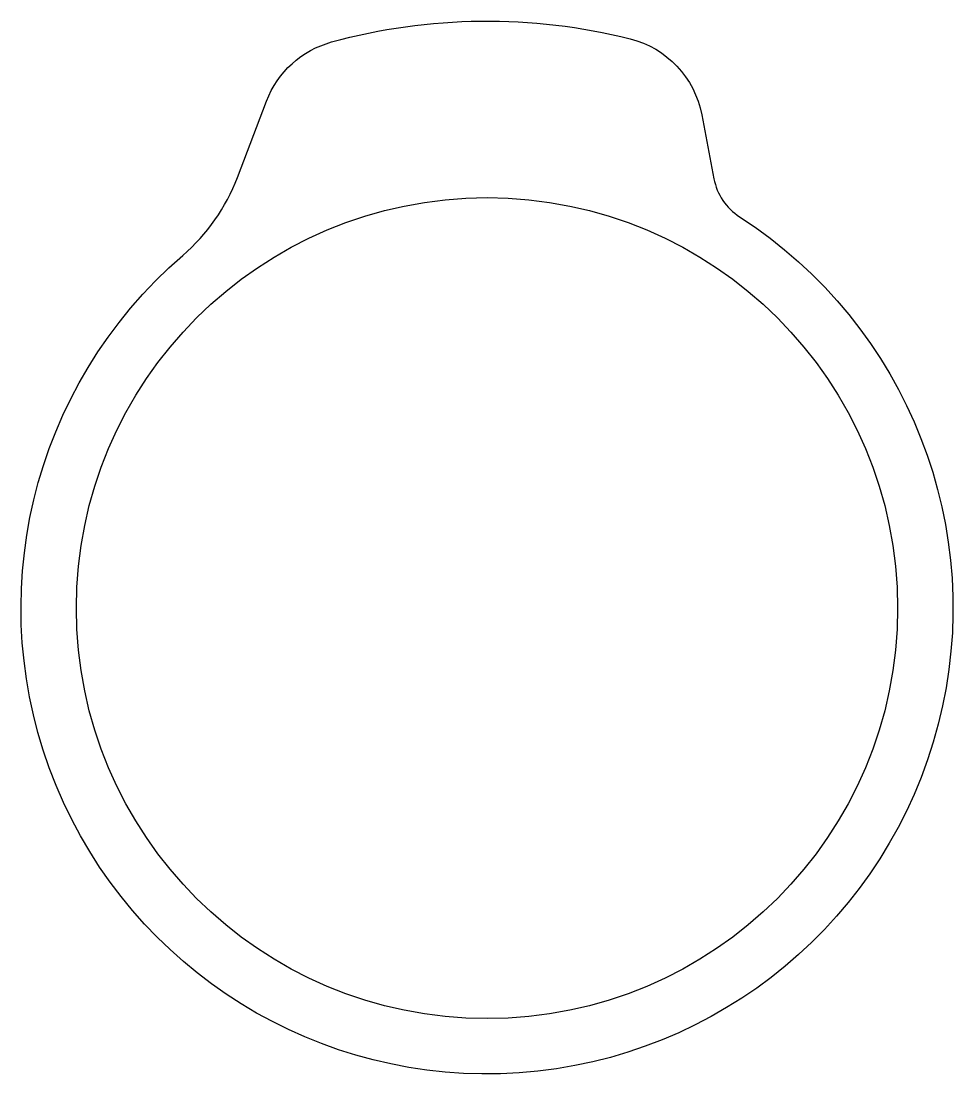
# Model space of a CAD drawing. Extents: x 435.5 to 483.5, y 213 to 267.2.
import ezdxf

# ---------------------------------------------------------------- set-up
doc = ezdxf.new("R2010")
doc.units = 0
doc.layers.add('ANA', color=220, linetype='CONTINUOUS')

msp = doc.modelspace()

# ---------------------------------------------------------------- linework, layer by layer
at = {"layer": 'ANA', "color": 0}
msp.add_lwpolyline([(470.538, 262.383), (471.166, 259.085, 0.20522), (472.487, 257.126, -3.006749), (443.807, 255.136, 0.124462), (446.623, 259.15), (448.124, 263.088, -0.239139), (451.473, 266.13, -0.129156), (466.844, 266.297, -0.292037)], format="xyb", close=True, dxfattribs=at)
msp.add_circle((459.477, 236.958), 21.15, dxfattribs=at)

doc.saveas('drawing.dxf')
